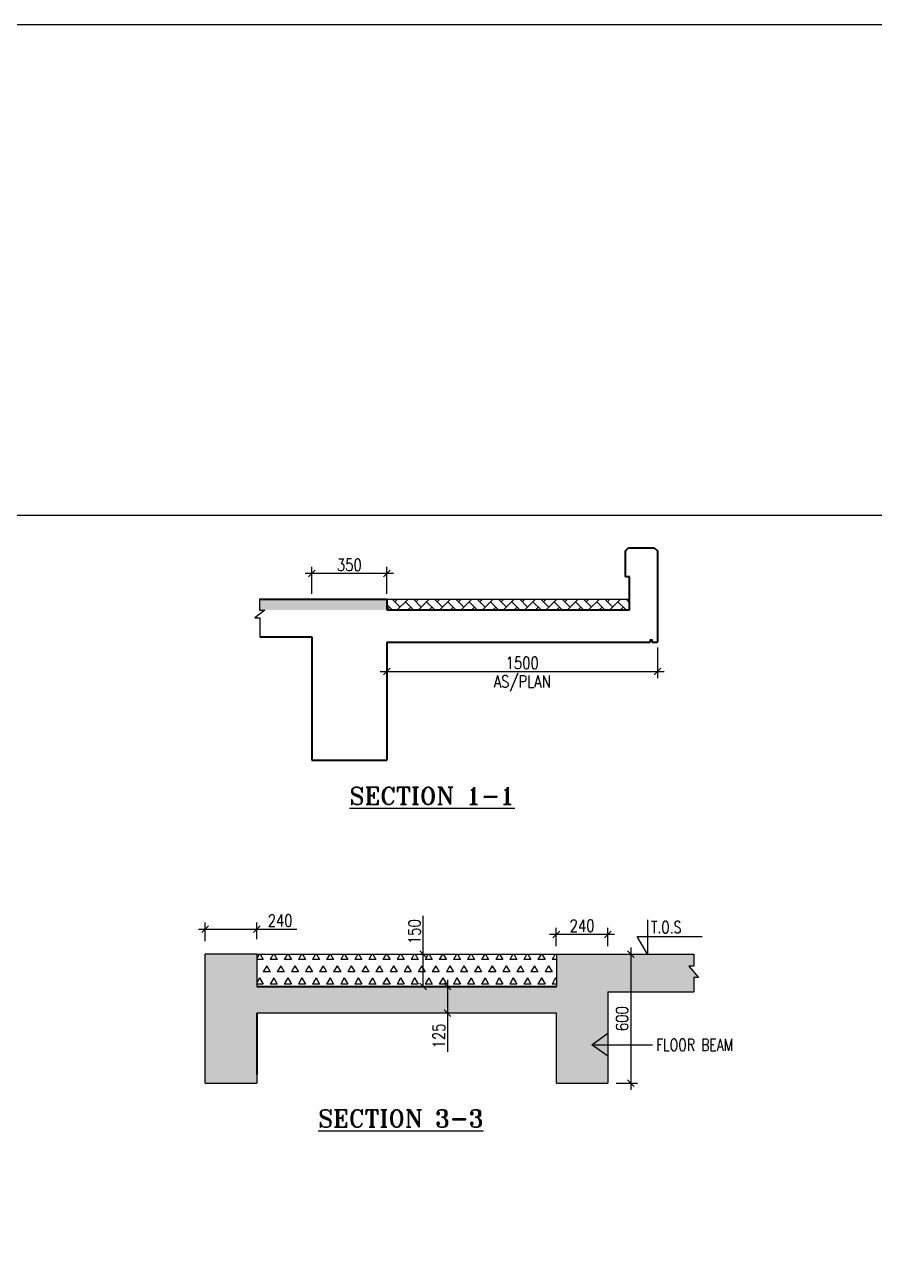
# Model space of a CAD drawing. Header units: millimetres. Extents: x 2061841 to 105821645, y -77612 to 48520811.
# Drawn here: x 105536224 to 105552047, y 48441357 to 48464360 of the extents above; entities that cross this region are included whole.
import ezdxf

# ---------------------------------------------------------------- set-up
doc = ezdxf.new("R2010")
doc.units = ezdxf.units.MM
doc.header["$LTSCALE"] = 10
doc.header["$MEASUREMENT"] = 0
doc.linetypes.add('E21yeHUG$0$0', pattern=[0])
doc.linetypes.add('HIDDEN', pattern=[0.375, 0.25, -0.125])
doc.layers.add('A-FIRE DOOR', color=1, linetype='Continuous', true_color=0xff0000)
for name, color, linetype in [('BORDER', 5, 'Continuous'), ('S-BEAM', 4, 'Continuous'), ('S-BEAM-1', 4, 'Continuous'), ('S-COL.NO', 1, 'Continuous'), ('S-DIM', 7, 'Continuous'), ('S-OPENING', 6, 'Continuous'), ('S-SHADED', 252, 'Continuous'), ('S-Sunk', 8, 'Continuous')]:
    doc.layers.add(name, color=color, linetype=linetype)
for name, color, linetype, lineweight in [('DMA-slab', 4, 'Continuous', 40), ('S-Hatch Balcony', 8, 'Continuous', 5), ('TEXT', 2, 'Continuous', 25)]:
    doc.layers.add(name, color=color, linetype=linetype, lineweight=lineweight)
doc.styles.add('200', font='romand.shx', dxfattribs={"width": 0.8, "height": 225})
doc.styles.add('RD', font='romand.shx', dxfattribs={"width": 0.9, "height": 225})
doc.styles.add('RT', font='romant.shx', dxfattribs={"height": 250})
doc.styles.add('Text 100', font='romans.shx', dxfattribs={"width": 0.7, "height": 100})
doc.dimstyles.new('GR1', dxfattribs={"dimtxt": 225, "dimasz": 125, "dimexe": 125, "dimexo": 100, "dimgap": 50, "dimtad": 1, "dimdec": 0, "dimzin": 3, "dimdsep": 46, "dimtxsty": '200', "dimblk1": 'OBLIQUE', "dimblk2": 'OBLIQUE', "dimsah": 1, "dimcen": 0.0625, "dimdle": 125, "dimclrd": 3, "dimclre": 3, "dimclrt": 2, "dimadec": 0, "dimazin": 0, "dimtfac": 1, "dimtdec": 0, "dimtix": 1, "dimtmove": 0, "dimatfit": 3, "dimfxl": 1, "dimtolj": 1, "dimtzin": 0, "dimarcsym": 0})
doc.dimstyles.new('SCALE 100', dxfattribs={"dimtxt": 100, "dimasz": 75, "dimexe": 50, "dimexo": 50, "dimgap": 40, "dimtad": 1, "dimdec": 0, "dimzin": 1, "dimdsep": 46, "dimtxsty": 'Text 100', "dimblk": 'OBLIQUE', "dimcen": 1, "dimclrd": 3, "dimclre": 3, "dimclrt": 2, "dimadec": 0, "dimazin": 0, "dimtfac": 1, "dimtdec": 0, "dimtofl": 0, "dimtmove": 1, "dimatfit": 3, "dimldrblk": 'OPEN90', "dimfxl": 1, "dimtolj": 1, "dimtzin": 0, "dimarcsym": 0})

# ---------------------------------------------------------------- blocks, each defined once
blk = doc.blocks.new('_Oblique')
at = {"color": 0, "linetype": 'ByBlock', "lineweight": -2}
blk.add_line((-0.5, -0.5), (0.5, 0.5), dxfattribs=at)
blk = doc.blocks.new('*D878')
at = {"layer": 'Defpoints', "color": 0, "linetype": 'E21yeHUG$0$0', "transparency": 16777216}
for p in [(102778570, 48552147), (102778570, 48551670), (102779970, 48551670)]:
    blk.add_point(p, dxfattribs=at)
at = {"layer": 'S-DIM', "color": 3, "lineweight": -2, "transparency": 16777216}
for p, q in [((102778570, 48551770), (102778570, 48552272)), ((102779970, 48551770), (102779970, 48552272))]:
    blk.add_line(p, q, dxfattribs=at)
at = {"layer": 'S-DIM', "color": 3, "linetype": 'E21yeHUG$0$0', "lineweight": -2, "transparency": 16777216}
blk.add_line((102780095, 48552147), (102778445, 48552147), dxfattribs=at)
at = {"layer": 'S-DIM', "color": 3, "linetype": 'E21yeHUG$0$0', "lineweight": -2, "transparency": 16777216, "xscale": 125, "yscale": 125, "zscale": 125, "rotation": 180}
blk.add_blockref('_Oblique', (102778570, 48552147), dxfattribs=at)
at = {"layer": 'S-DIM', "color": 3, "linetype": 'E21yeHUG$0$0', "lineweight": -2, "transparency": 16777216, "xscale": 125, "yscale": 125, "zscale": 125}
blk.add_blockref('_Oblique', (102779970, 48552147), dxfattribs=at)
at = {"layer": 'S-DIM', "color": 2, "linetype": 'E21yeHUG$0$0', "transparency": 16777216, "insert": (102779270, 48552310), "char_height": 225, "attachment_point": 5, "style": '200'}
blk.add_mtext('\\A1;350', dxfattribs=at)
blk = doc.blocks.new('*D879')
at = {"layer": 'Defpoints', "color": 0, "linetype": 'E21yeHUG$0$0', "transparency": 16777216}
for p in [(102785010, 48550870, -243658), (102779970, 48550582), (102785010, 48550322)]:
    blk.add_point(p, dxfattribs=at)
at = {"layer": 'S-DIM', "color": 3, "lineweight": -2, "transparency": 16777216}
for p, q in [((102785010, 48550770), (102785010, 48550197)), ((102779970, 48550482), (102779970, 48550197))]:
    blk.add_line(p, q, dxfattribs=at)
at = {"layer": 'S-DIM', "color": 3, "linetype": 'E21yeHUG$0$0', "lineweight": -2, "transparency": 16777216}
blk.add_line((102779845, 48550322), (102785135, 48550322), dxfattribs=at)
at = {"layer": 'S-DIM', "color": 3, "linetype": 'E21yeHUG$0$0', "lineweight": -2, "transparency": 16777216, "xscale": 125, "yscale": 125, "zscale": 125, "rotation": 180}
blk.add_blockref('_Oblique', (102779970, 48550322), dxfattribs=at)
at = {"layer": 'S-DIM', "color": 3, "linetype": 'E21yeHUG$0$0', "lineweight": -2, "transparency": 16777216, "xscale": 125, "yscale": 125, "zscale": 125}
blk.add_blockref('_Oblique', (102785010, 48550322), dxfattribs=at)
at = {"layer": 'S-DIM', "color": 2, "linetype": 'E21yeHUG$0$0', "transparency": 16777216, "char_height": 225, "attachment_point": 5, "style": '200'}
for s, insert in [('\\A1;1500\\P', (102782490, 48550484)), ('\\A1;AS/PLAN   ', (102782490, 48550100))]:
    blk.add_mtext(s, dxfattribs=dict(at, insert=insert))
blk = doc.blocks.new('*D881')
at = {"layer": 'Defpoints', "color": 0, "linetype": 'E21yeHUG$0$0', "transparency": 16777216}
for p in [(102777545, 48545521), (102776585, 48545198), (102777545, 48545238)]:
    blk.add_point(p, dxfattribs=at)
at = {"layer": 'S-DIM', "color": 3, "lineweight": -2, "transparency": 16777216}
for p, q in [((102776585, 48545298), (102776585, 48545646)), ((102777545, 48545338), (102777545, 48545646))]:
    blk.add_line(p, q, dxfattribs=at)
at = {"layer": 'S-DIM', "color": 3, "linetype": 'E21yeHUG$0$0', "lineweight": -2, "transparency": 16777216}
for p, q in [((102776460, 48545521), (102777545, 48545521)), ((102777545, 48545521), (102778291, 48545521))]:
    blk.add_line(p, q, dxfattribs=at)
at = {"layer": 'S-DIM', "color": 3, "linetype": 'E21yeHUG$0$0', "lineweight": -2, "transparency": 16777216, "xscale": 125, "yscale": 125, "zscale": 125, "rotation": 180}
blk.add_blockref('_Oblique', (102776585, 48545521), dxfattribs=at)
at = {"layer": 'S-DIM', "color": 3, "linetype": 'E21yeHUG$0$0', "lineweight": -2, "transparency": 16777216, "xscale": 125, "yscale": 125, "zscale": 125}
blk.add_blockref('_Oblique', (102777545, 48545521), dxfattribs=at)
at = {"layer": 'S-DIM', "color": 2, "linetype": 'E21yeHUG$0$0', "transparency": 16777216, "insert": (102777981, 48545683), "char_height": 225, "attachment_point": 5, "style": '200'}
blk.add_mtext('\\A1;240', dxfattribs=at)
blk = doc.blocks.new('*D882')
at = {"layer": 'Defpoints', "color": 0, "linetype": 'E21yeHUG$0$0', "transparency": 16777216}
for p in [(102784461, 48545055), (102784140, 48542655), (102784511, 48542655)]:
    blk.add_point(p, dxfattribs=at)
at = {"layer": 'S-DIM', "color": 3, "linetype": 'E21yeHUG$0$0', "lineweight": -2, "transparency": 16777216}
blk.add_line((102784511, 48545180), (102784511, 48542530), dxfattribs=at)
at = {"layer": 'S-DIM', "color": 3, "lineweight": -2, "transparency": 16777216}
for p, q in [((102784561, 48545055), (102784636, 48545055)), ((102784240, 48542655), (102784636, 48542655))]:
    blk.add_line(p, q, dxfattribs=at)
at = {"layer": 'S-DIM', "color": 3, "linetype": 'E21yeHUG$0$0', "lineweight": -2, "transparency": 16777216, "xscale": 125, "yscale": 125, "zscale": 125}
for p, rotation in [((102784511, 48545055), 90), ((102784511, 48542655), 270)]:
    blk.add_blockref('_Oblique', p, dxfattribs=dict(at, rotation=rotation))
at = {"layer": 'S-DIM', "color": 2, "linetype": 'E21yeHUG$0$0', "transparency": 16777216, "insert": (102784349, 48543855), "char_height": 225, "attachment_point": 5, "rotation": 90, "style": '200'}
blk.add_mtext('\\A1;600', dxfattribs=at)
blk = doc.blocks.new('*D883')
at = {"layer": 'Defpoints', "color": 0, "linetype": 'E21yeHUG$0$0', "transparency": 16777216}
for p in [(102783125, 48545425), (102783125, 48545103), (102784085, 48545103)]:
    blk.add_point(p, dxfattribs=at)
at = {"layer": 'S-DIM', "color": 3, "lineweight": -2, "transparency": 16777216}
for p, q in [((102783125, 48545203), (102783125, 48545550)), ((102784085, 48545203), (102784085, 48545550))]:
    blk.add_line(p, q, dxfattribs=at)
at = {"layer": 'S-DIM', "color": 3, "linetype": 'E21yeHUG$0$0', "lineweight": -2, "transparency": 16777216}
blk.add_line((102784210, 48545425), (102783000, 48545425), dxfattribs=at)
at = {"layer": 'S-DIM', "color": 3, "linetype": 'E21yeHUG$0$0', "lineweight": -2, "transparency": 16777216, "xscale": 125, "yscale": 125, "zscale": 125, "rotation": 180}
blk.add_blockref('_Oblique', (102783125, 48545425), dxfattribs=at)
at = {"layer": 'S-DIM', "color": 3, "linetype": 'E21yeHUG$0$0', "lineweight": -2, "transparency": 16777216, "xscale": 125, "yscale": 125, "zscale": 125}
blk.add_blockref('_Oblique', (102784085, 48545425), dxfattribs=at)
at = {"layer": 'S-DIM', "color": 2, "linetype": 'E21yeHUG$0$0', "transparency": 16777216, "insert": (102783605, 48545587), "char_height": 225, "attachment_point": 5, "style": '200'}
blk.add_mtext('\\A1;240', dxfattribs=at)
blk = doc.blocks.new('*D884')
at = {"layer": 'Defpoints', "color": 0, "linetype": 'E21yeHUG$0$0', "transparency": 16777216}
for p in [(102780409, 48545055), (102780409, 48544455), (102780646, 48544455)]:
    blk.add_point(p, dxfattribs=at)
at = {"layer": 'S-DIM', "color": 3, "linetype": 'E21yeHUG$0$0', "lineweight": -2, "transparency": 16777216}
for p, q in [((102780646, 48545055), (102780646, 48545772)), ((102780646, 48544455), (102780646, 48545180))]:
    blk.add_line(p, q, dxfattribs=at)
at = {"layer": 'S-DIM', "color": 3, "lineweight": -2, "transparency": 16777216}
for p, q in [((102780509, 48545055), (102780771, 48545055)), ((102780509, 48544455), (102780771, 48544455))]:
    blk.add_line(p, q, dxfattribs=at)
at = {"layer": 'S-DIM', "color": 3, "linetype": 'E21yeHUG$0$0', "lineweight": -2, "transparency": 16777216, "xscale": 125, "yscale": 125, "zscale": 125}
for p, rotation in [((102780646, 48545055), 90), ((102780646, 48544455), 270)]:
    blk.add_blockref('_Oblique', p, dxfattribs=dict(at, rotation=rotation))
at = {"layer": 'S-DIM', "color": 2, "linetype": 'E21yeHUG$0$0', "transparency": 16777216, "insert": (102780483, 48545476), "char_height": 225, "attachment_point": 5, "rotation": 90, "style": '200'}
blk.add_mtext('\\A1;150', dxfattribs=at)
blk = doc.blocks.new('*D885')
at = {"layer": 'Defpoints', "color": 0, "linetype": 'E21yeHUG$0$0', "transparency": 16777216}
for p in [(102781413, 48544455), (102781100, 48543955), (102781413, 48543955)]:
    blk.add_point(p, dxfattribs=at)
at = {"layer": 'S-DIM', "color": 3, "lineweight": -2, "transparency": 16777216}
for p, q in [((102781313, 48544455), (102780975, 48544455)), ((102781313, 48543955), (102780975, 48543955))]:
    blk.add_line(p, q, dxfattribs=at)
at = {"layer": 'S-DIM', "color": 3, "linetype": 'E21yeHUG$0$0', "lineweight": -2, "transparency": 16777216}
for p, q in [((102781100, 48544580), (102781100, 48543955)), ((102781100, 48543955), (102781100, 48543238))]:
    blk.add_line(p, q, dxfattribs=at)
at = {"layer": 'S-DIM', "color": 3, "linetype": 'E21yeHUG$0$0', "lineweight": -2, "transparency": 16777216, "xscale": 125, "yscale": 125, "zscale": 125}
for p, rotation in [((102781100, 48544455), 90), ((102781100, 48543955), 270)]:
    blk.add_blockref('_Oblique', p, dxfattribs=dict(at, rotation=rotation))
at = {"layer": 'S-DIM', "color": 2, "linetype": 'E21yeHUG$0$0', "transparency": 16777216, "insert": (102780938, 48543534), "char_height": 225, "attachment_point": 5, "rotation": 90, "style": '200'}
blk.add_mtext('\\A1;125', dxfattribs=at)
blk = doc.blocks.new('TOWER-A TYPICAL FLOOR FRAMING PLAN N')
at = {"layer": 'S-Hatch Balcony'}
h = blk.add_hatch(dxfattribs=at)
h.set_pattern_fill('AR-HBONE', color=8, scale=35, style=0)
h.set_pattern_definition([(45, (102667510.62, 48525872.46), (2e-14, 197.9899), [420, -140]), (135, (102667609.61, 48525971.45), (2e-14, 197.9899), [420, -140])])
h.paths.add_polyline_path([(102784489.9, 48551470.3), (102779970.3, 48551471), (102779968, 48551471), (102779968, 48551669.8), (102779970.3, 48551669.8), (102784489.9, 48551669.8)])
at = {"layer": 'S-SHADED'}
h = blk.add_hatch(color=256, dxfattribs=at)
h.dxf.hatch_style = 1
h.paths.add_polyline_path([(102784489.9, 48551469.9), (102779970.3, 48551469.9), (102779970.3, 48551669.8), (102777599.1, 48551669.8), (102777599.1, 48551464.2), (102777694.4, 48551464.2), (102777511, 48551322.5), (102777600.3, 48551322.5), (102777600.3, 48550969.8), (102778570.3, 48550969.8), (102778570.3, 48548669.8), (102779970.3, 48548669.8), (102779970.3, 48550869.9), (102784870.3, 48550869.9), (102784870.3, 48550909.9), (102784910.3, 48550909.9), (102784910.3, 48550869.9), (102785010.3, 48550869.9), (102785010.3, 48552569.8), (102784950.3, 48552629.8), (102784470.3, 48552629.8), (102784410.3, 48552569.8), (102784410.3, 48552089.2), (102784489.9, 48552089.2), (102784489.9, 48551469.9)])
h.paths.add_polyline_path([(102784410.3, 48552089.2), (102784410.3, 48552569.8), (102784470.3, 48552629.8), (102784950.3, 48552629.8), (102785010.3, 48552569.8), (102785010.3, 48550869.9), (102784910.3, 48550869.9), (102784910.3, 48550909.9), (102784870.3, 48550909.9), (102784870.3, 48550869.9), (102779970.3, 48550869.9), (102779970.3, 48548669.8), (102778570.3, 48548669.8), (102778570.3, 48550969.8), (102777600.3, 48550969.8), (102777600.3, 48551322.5), (102777511, 48551322.5), (102777694.4, 48551464.2), (102777599.1, 48551464.2), (102777599.1, 48551469.9), (102784489.9, 48551469.9), (102784489.9, 48552089.2), (102784410.3, 48552089.2)])
h = blk.add_hatch(color=256, dxfattribs=at)
h.dxf.hatch_style = 1
h.paths.add_polyline_path([(102783125.4, 48544455), (102777545.4, 48544455), (102777545.4, 48545055), (102776585.4, 48545055), (102776585.4, 48542655), (102777545.4, 48542655), (102777545.4, 48543955), (102783125.4, 48543955), (102783125.4, 48542655), (102784085.4, 48542655), (102784085.4, 48544355), (102785686.1, 48544355), (102785686.1, 48544621), (102785775.4, 48544621), (102785592, 48544832.4), (102785687.3, 48544832.4), (102785687.3, 48545055), (102783125.4, 48545055), (102783125.4, 48544455)])
at = {"layer": 'S-Sunk'}
h = blk.add_hatch(dxfattribs=at)
h.set_pattern_fill('TRIANG', color=256, scale=700, angle=180)
h.set_pattern_definition([(240, (102447036.8, 48683478.4), (131.25, -227.33167), [131.25, -131.25]), (300, (102447036.8, 48683478.4), (262.5, -1e-07), [131.25, -131.25]), (180, (102447102.43, 48683364.72), (-131.25, -227.33167), [131.25, -131.25])])
h.paths.add_polyline_path([(102777545.4, 48545054.4), (102777545.4, 48544455), (102783125.4, 48544455), (102783125.4, 48545054.4)])
at = {"layer": 'A-FIRE DOOR'}
blk.add_lwpolyline([(102758976.4, 48553234.4), (102808052.2, 48553234.4), (102808052.2, 48519249.1), (102758976.4, 48519249.1)], close=True, dxfattribs=at)
at = {"layer": 'BORDER', "elevation": 101.1}
blk.add_lwpolyline([(102750300.6, 48502974.5), (102834400.6, 48502974.5), (102834400.6, 48562374.5), (102750300.6, 48562374.5)], close=True, dxfattribs=at)
at = {"layer": 'DMA-slab'}
for p, q in [((102784410.3, 48552569.8), (102784470.3, 48552629.8)), ((102784410.3, 48552089.2), (102784410.3, 48552569.8)), ((102784470.3, 48552629.8), (102784950.3, 48552629.8)), ((102784950.3, 48552629.8), (102785010.3, 48552569.8)), ((102785010.3, 48552569.8), (102785010.3, 48550869.9)), ((102784489.9, 48552089.2), (102784410.3, 48552089.2)), ((102784489.9, 48551469.9), (102784489.9, 48552089.2)), ((102777599.1, 48551669.8), (102779970.3, 48551669.8)), ((102779970.3, 48551669.8), (102779970.3, 48551469.9)), ((102785010.3, 48551669.8), (102785010.3, 48550869.9)), ((102779968, 48551469.9), (102784489.9, 48551469.9)), ((102785010.3, 48551469.9), (102785010.3, 48550869.9)), ((102777600.3, 48550969.8), (102778570.3, 48550969.8)), ((102778570.3, 48550969.8), (102778570.3, 48548669.8)), ((102779970.3, 48550869.9), (102784870.3, 48550869.9)), ((102779970.3, 48550869.9), (102779970.3, 48548669.8)), ((102784910.3, 48550869.9), (102785010.3, 48550869.9)), ((102784910.3, 48550869.9), (102785010.3, 48550869.9)), ((102778570.3, 48548669.8), (102779970.3, 48548669.8)), ((102777545.4, 48544455), (102783125.4, 48544455)), ((102777545.4, 48543955), (102777545.4, 48542812.4))]:
    blk.add_line(p, q, dxfattribs=at)
blk.add_lwpolyline([(102784910.3, 48550869.9), (102784910.3, 48550909.9), (102784870.3, 48550909.9), (102784870.3, 48550869.9)], dxfattribs=at)
at = {"layer": 'S-BEAM', "color": 6, "linetype": 'HIDDEN'}
for p, q in [((102779968, 48551669.8), (102784489.9, 48551669.8)), ((102777545.4, 48545055), (102783125.4, 48545055))]:
    blk.add_line(p, q, dxfattribs=at)
at = {"layer": 'S-BEAM-1'}
for p, q in [((102777599.1, 48551669.8), (102777599.1, 48551464.2)), ((102777694.4, 48551464.2), (102777511, 48551322.5)), ((102777511, 48551322.5), (102777600.3, 48551322.5)), ((102777599.1, 48551464.2), (102777694.4, 48551464.2)), ((102777600.3, 48551322.5), (102777600.3, 48550969.8)), ((102776585.4, 48542655), (102776585.4, 48545055)), ((102777545.4, 48545055), (102776585.4, 48545055)), ((102777545.4, 48545055), (102777545.4, 48544455)), ((102783125.4, 48545055), (102783125.4, 48544455)), ((102783125.4, 48545055), (102785687.3, 48545055)), ((102785687.3, 48545055), (102785687.3, 48544832.4)), ((102785687.3, 48544832.4), (102785592, 48544832.4)), ((102785592, 48544832.4), (102785775.4, 48544621)), ((102785775.4, 48544621), (102785686.1, 48544621)), ((102785686.1, 48544621), (102785686.1, 48544355)), ((102784085.4, 48544355), (102785686.1, 48544355)), ((102784085.4, 48544355), (102784085.4, 48542655)), ((102783125.4, 48543955), (102777545.4, 48543955)), ((102777545.4, 48543955), (102777545.4, 48542655)), ((102783125.4, 48542655), (102783125.4, 48543955)), ((102776585.4, 48542655), (102777545.4, 48542655)), ((102783125.4, 48542655), (102784085.4, 48542655))]:
    blk.add_line(p, q, dxfattribs=at)
at = {"layer": 'S-BEAM-1', "color": 1, "ltscale": 0.1}
blk.add_lwpolyline([(102784824.2, 48545698.2), (102784824.2, 48545055), (102784630.2, 48545387.8), (102785838.4, 48545387.8)], dxfattribs=at)
at = {"layer": 'S-COL.NO', "style": 'RT'}
for s, p in [('%%USECTION 1-1', (102779274.6, 48547842.5)), ('%%USECTION 3-3', (102778689.1, 48541832.9))]:
    blk.add_text(s, height=325, dxfattribs=at).set_placement(p)
at = {"layer": 'TEXT', "color": 2, "style": 'RD', "width": 0.75}
for s, p in [('T.O.S', (102784891.6, 48545447)), ('FLOOR BEAM', (102784983.5, 48543254.2))]:
    blk.add_text(s, height=225, dxfattribs=at).set_placement(p)
at = {"layer": 'S-DIM', "linetype": 'E21yeHUG$0$0'}
for base, p1, p2, picture, middle in [((102778570.3, 48552147), (102779970.3, 48551669.8), (102778570.3, 48551669.8), '*D878', (102779270.3, 48552309.5)), ((102783125.4, 48545424.7), (102784085.4, 48545103.2), (102783125.4, 48545103.2), '*D883', (102783605.4, 48545587.2))]:
    dim = blk.add_linear_dim(base=base, p1=p1, p2=p2, dimstyle='GR1', override={"dimlfac": 0.25, "dimfxl": 125}, dxfattribs=at)
    dim.commit()
    dim.dimension.update_dxf_attribs({"geometry": picture, "text_midpoint": middle})
dim = blk.add_linear_dim(base=(102785010.3, 48550321.6), p1=(102779970.3, 48550582.2), p2=(102785010.3, 48550869.9, -243658), text='1500\\P\\XAS/PLAN   ', dimstyle='GR1', override={"dimlfac": 0.25, "dimtxsty": '200', "dimfxl": 125}, dxfattribs=at)
dim.commit()
dim.dimension.update_dxf_attribs({"geometry": '*D879', "text_midpoint": (102782490.3, 48550321.6)})
for base, p1, p2, angle, picture, middle in [((102777545.4, 48545520.9), (102776585.4, 48545197.9), (102777545.4, 48545237.6), 180, '*D881', (102777980.8, 48545520.9)), ((102780645.5, 48544455), (102780409.5, 48545055), (102780409.5, 48544455), 90, '*D884', (102780645.5, 48545475.9)), ((102781100, 48543955), (102781413.5, 48544455), (102781413.5, 48543955), 90, '*D885', (102781100, 48543534.1))]:
    dim = blk.add_linear_dim(base=base, p1=p1, p2=p2, angle=angle, dimstyle='GR1', override={"dimlfac": 0.25, "dimfxl": 125}, dxfattribs=at)
    dim.commit()
    dim.dimension.update_dxf_attribs({"geometry": picture, "text_midpoint": middle, "dimtype": 128})
dim = blk.add_linear_dim(base=(102784511.1, 48542655), p1=(102784460.5, 48545055), p2=(102784139.6, 48542655), angle=90, dimstyle='GR1', override={"dimlfac": 0.25, "dimfxl": 125}, dxfattribs=at)
dim.commit()
dim.dimension.update_dxf_attribs({"geometry": '*D882', "text_midpoint": (102784348.6, 48543855)})
at = {"layer": 'S-DIM'}
blk.add_leader([(102783783.6, 48543370), (102784917.5, 48543370)], dimstyle='SCALE 100', override={"dimasz": 300}, dxfattribs=at)

msp = doc.modelspace()

# ---------------------------------------------------------------- block references
at = {"layer": 'S-OPENING'}
msp.add_blockref('TOWER-A TYPICAL FLOOR FRAMING PLAN N', (2763000.3, -98014.7), dxfattribs=at)

doc.saveas('drawing.dxf')
